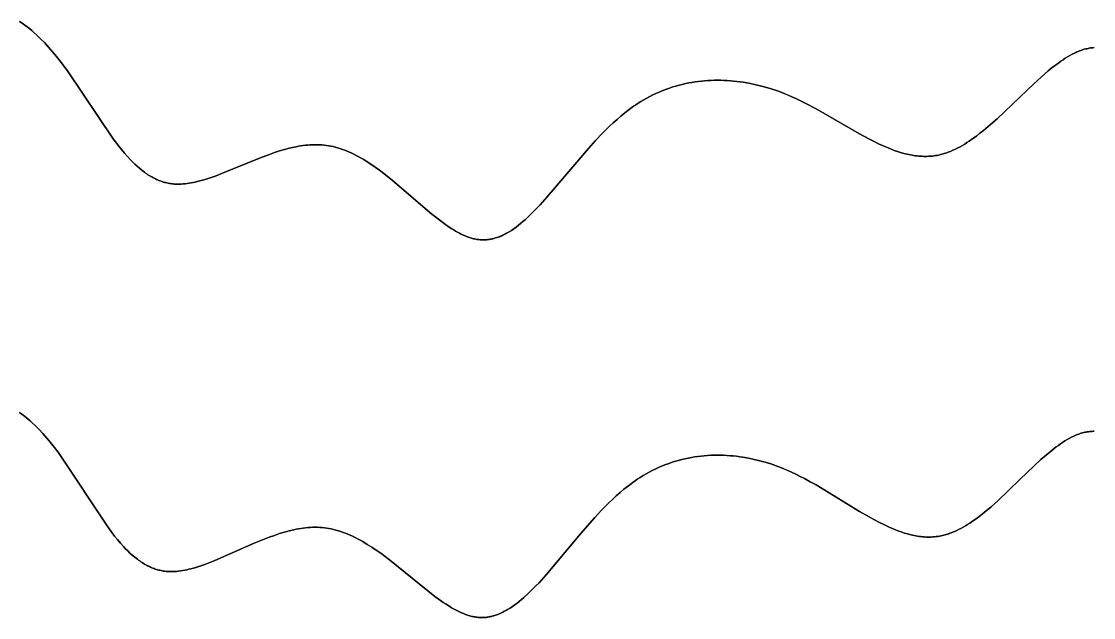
# Model space of a CAD drawing. Header units: feet. Extents: x 0 to 1.5, y 93.18 to 96.08.
# Drawn here: x 0.75 to 0.9375, y 94.1054 to 94.2096 of the extents above; entities that cross this region are included whole.
import ezdxf

# ---------------------------------------------------------------- set-up
doc = ezdxf.new("R2010")
doc.units = ezdxf.units.FT
doc.header["$MEASUREMENT"] = 0
doc.layers.add('Default', color=7, linetype='Continuous', true_color=0x000000)

msp = doc.modelspace()

# ---------------------------------------------------------------- linework, layer by layer
at = {"layer": 'Default'}
for points in [[(0.74967, 94.20964), (0.75012, 94.20933), (0.75057, 94.20901), (0.75101, 94.20867), (0.75145, 94.20833), (0.75179, 94.20805), (0.75212, 94.20776), (0.75277, 94.20717), (0.75341, 94.20656), (0.75403, 94.20593), (0.75475, 94.20516), (0.75545, 94.20435), (0.75613, 94.20353), (0.7568, 94.20269), (0.75808, 94.20098), (0.76607, 94.18913), (0.76703, 94.18786), (0.76752, 94.18724), (0.76803, 94.18663), (0.76855, 94.18603), (0.76908, 94.18546), (0.76945, 94.18508), (0.76983, 94.1847), (0.77023, 94.18433), (0.77063, 94.18398), (0.77107, 94.18362), (0.77129, 94.18345), (0.77151, 94.18328), (0.77172, 94.18313), (0.77192, 94.18299), (0.77213, 94.18285), (0.77234, 94.18271), (0.77256, 94.18258), (0.77278, 94.18246), (0.773, 94.18233), (0.77322, 94.18222), (0.77342, 94.18212), (0.77361, 94.18203), (0.77381, 94.18194), (0.77401, 94.18186), (0.77421, 94.18178), (0.77441, 94.18171), (0.77462, 94.18164), (0.77482, 94.18157), (0.77503, 94.18151), (0.77523, 94.18146), (0.77544, 94.18141), (0.77565, 94.18136), (0.77587, 94.18132), (0.77608, 94.18129), (0.77629, 94.18126), (0.77651, 94.18124), (0.77669, 94.18122), (0.77687, 94.18121), (0.77705, 94.1812), (0.77722, 94.1812), (0.7774, 94.18119), (0.77758, 94.18119), (0.77794, 94.18121), (0.7783, 94.18123), (0.77865, 94.18126), (0.77901, 94.1813), (0.77936, 94.18136), (0.77971, 94.18142), (0.78006, 94.18148), (0.78041, 94.18156), (0.78076, 94.18164), (0.78145, 94.18182), (0.78213, 94.18202), (0.7832, 94.18237), (0.78403, 94.18266), (0.78488, 94.18298), (0.79166, 94.18575), (0.79339, 94.1864), (0.79425, 94.1867), (0.79513, 94.18699), (0.796, 94.18725), (0.79688, 94.18748), (0.79767, 94.18766), (0.79807, 94.18774), (0.79847, 94.18782), (0.79888, 94.18788), (0.79928, 94.18794), (0.79969, 94.18799), (0.80009, 94.18803), (0.8005, 94.18806), (0.80091, 94.18808), (0.80132, 94.18809), (0.80172, 94.18809), (0.80213, 94.18808), (0.80254, 94.18806), (0.80295, 94.18802), (0.80336, 94.18797), (0.80374, 94.18791), (0.80412, 94.18784), (0.8045, 94.18776), (0.80487, 94.18767), (0.80529, 94.18755), (0.80571, 94.18742), (0.80613, 94.18728), (0.80654, 94.18713), (0.80695, 94.18696), (0.80736, 94.18679), (0.80776, 94.1866), (0.80816, 94.18641), (0.80855, 94.18621), (0.80899, 94.18598), (0.80943, 94.18573), (0.80986, 94.18548), (0.81029, 94.18521), (0.81108, 94.18471), (0.81186, 94.18417), (0.81264, 94.18361), (0.8134, 94.18304), (0.81489, 94.18185), (0.8218, 94.17596), (0.82273, 94.17522), (0.82368, 94.17449), (0.82416, 94.17415), (0.82464, 94.17381), (0.82527, 94.1734), (0.8256, 94.1732), (0.82593, 94.173), (0.82626, 94.17281), (0.8266, 94.17263), (0.82693, 94.17246), (0.82728, 94.1723), (0.82762, 94.17214), (0.82798, 94.172), (0.82816, 94.17194), (0.82834, 94.17187), (0.82852, 94.17181), (0.8287, 94.17176), (0.82889, 94.17171), (0.82907, 94.17166), (0.82926, 94.17162), (0.82944, 94.17158), (0.82963, 94.17154), (0.82982, 94.17151), (0.83001, 94.17149), (0.8302, 94.17147), (0.83043, 94.17145), (0.83059, 94.17145), (0.83075, 94.17145), (0.8309, 94.17145), (0.83106, 94.17145), (0.83122, 94.17146), (0.83137, 94.17147), (0.83153, 94.17149), (0.83168, 94.17151), (0.83184, 94.17153), (0.83199, 94.17155), (0.83215, 94.17158), (0.8323, 94.17162), (0.83245, 94.17165), (0.83261, 94.17169), (0.83276, 94.17173), (0.83291, 94.17178), (0.83316, 94.17186), (0.83337, 94.17193), (0.83358, 94.17201), (0.83379, 94.1721), (0.83399, 94.17218), (0.83421, 94.17228), (0.83442, 94.17239), (0.83464, 94.1725), (0.83485, 94.17261), (0.83506, 94.17273), (0.83527, 94.17286), (0.83569, 94.17312), (0.8361, 94.1734), (0.83651, 94.17369), (0.83691, 94.174), (0.8373, 94.17431), (0.83769, 94.17464), (0.83807, 94.17497), (0.8388, 94.17564), (0.8395, 94.17633), (0.84016, 94.17701), (0.84071, 94.17759), (0.84194, 94.17895), (0.84916, 94.18744), (0.8504, 94.18881), (0.85161, 94.19008), (0.85286, 94.19133), (0.85351, 94.19193), (0.85416, 94.19252), (0.85483, 94.1931), (0.85551, 94.19365), (0.85627, 94.19424), (0.85705, 94.1948), (0.85744, 94.19507), (0.85783, 94.19533), (0.85834, 94.19564), (0.85885, 94.19595), (0.85937, 94.19624), (0.85989, 94.19652), (0.86042, 94.19679), (0.86096, 94.19704), (0.86151, 94.19729), (0.86206, 94.19752), (0.86282, 94.19781), (0.86336, 94.198), (0.86391, 94.19818), (0.86446, 94.19834), (0.86501, 94.1985), (0.86557, 94.19864), (0.86613, 94.19877), (0.86669, 94.19888), (0.86726, 94.19898), (0.86781, 94.19907), (0.86837, 94.19915), (0.86892, 94.19921), (0.86948, 94.19927), (0.87004, 94.19931), (0.8706, 94.19934), (0.87116, 94.19935), (0.87172, 94.19936), (0.87229, 94.19935), (0.87285, 94.19934), (0.87342, 94.19931), (0.87398, 94.19927), (0.87455, 94.19922), (0.87511, 94.19916), (0.87568, 94.19909), (0.87625, 94.19901), (0.87723, 94.19884), (0.8782, 94.19864), (0.87917, 94.19841), (0.88013, 94.19815), (0.88109, 94.19786), (0.88203, 94.19754), (0.88297, 94.1972), (0.88395, 94.19681), (0.88471, 94.19648), (0.88546, 94.19614), (0.88695, 94.19542), (0.88898, 94.19435), (0.89655, 94.19), (0.8982, 94.18911), (0.89904, 94.18868), (0.89988, 94.18827), (0.90073, 94.18788), (0.90157, 94.18752), (0.90211, 94.18731), (0.90265, 94.1871), (0.90321, 94.18691), (0.90376, 94.18674), (0.90432, 94.18658), (0.90489, 94.18643), (0.90518, 94.18637), (0.90546, 94.18631), (0.90575, 94.18626), (0.90603, 94.18621), (0.90633, 94.18617), (0.90662, 94.18613), (0.90692, 94.1861), (0.90721, 94.18607), (0.90751, 94.18606), (0.9078, 94.18605), (0.9081, 94.18604), (0.90839, 94.18605), (0.90869, 94.18606), (0.90898, 94.18608), (0.90927, 94.1861), (0.90957, 94.18614), (0.90986, 94.18618), (0.91015, 94.18623), (0.91044, 94.18629), (0.91074, 94.18636), (0.91096, 94.18641), (0.91118, 94.18647), (0.9114, 94.18654), (0.91162, 94.18661), (0.91184, 94.18669), (0.91206, 94.18676), (0.91248, 94.18693), (0.91291, 94.18711), (0.91333, 94.18731), (0.91375, 94.18752), (0.91416, 94.18774), (0.91456, 94.18797), (0.91496, 94.18821), (0.91535, 94.18845), (0.91574, 94.18871), (0.91638, 94.18915), (0.91701, 94.18961), (0.91764, 94.19009), (0.91826, 94.19058), (0.91947, 94.1916), (0.92063, 94.19264), (0.92454, 94.19635), (0.92461, 94.19642), (0.92705, 94.19874), (0.92831, 94.19989), (0.92957, 94.20098), (0.93028, 94.20157), (0.93102, 94.20214), (0.9314, 94.20242), (0.93178, 94.20269), (0.93216, 94.20295), (0.93255, 94.2032), (0.93294, 94.20344), (0.93335, 94.20367), (0.93376, 94.2039), (0.93418, 94.20411), (0.93439, 94.20421), (0.9346, 94.2043), (0.93482, 94.20439), (0.93503, 94.20448), (0.93525, 94.20456), (0.93547, 94.20464), (0.93569, 94.20471), (0.93591, 94.20478), (0.93612, 94.20483), (0.93632, 94.20488), (0.93653, 94.20493), (0.93674, 94.20496), (0.93695, 94.205), (0.93716, 94.20502), (0.93737, 94.20505), (0.93758, 94.20506)], [(0.93758, 94.20506), (0.93737, 94.20505), (0.93716, 94.20502), (0.93695, 94.205), (0.93674, 94.20496), (0.93653, 94.20493), (0.93632, 94.20488), (0.93612, 94.20483), (0.93591, 94.20478), (0.93569, 94.20471), (0.93547, 94.20464), (0.93525, 94.20456), (0.93503, 94.20448), (0.93482, 94.20439), (0.9346, 94.2043), (0.93439, 94.20421), (0.93418, 94.20411), (0.93376, 94.2039), (0.93335, 94.20367), (0.93294, 94.20344), (0.93255, 94.2032), (0.93216, 94.20295), (0.93178, 94.20269), (0.9314, 94.20242), (0.93102, 94.20214), (0.93028, 94.20157), (0.92957, 94.20098), (0.92831, 94.19989), (0.92705, 94.19874), (0.92461, 94.19642), (0.92454, 94.19635), (0.92063, 94.19264), (0.91947, 94.1916), (0.91826, 94.19058), (0.91764, 94.19009), (0.91701, 94.18961), (0.91638, 94.18915), (0.91574, 94.18871), (0.91535, 94.18845), (0.91496, 94.18821), (0.91456, 94.18797), (0.91416, 94.18774), (0.91375, 94.18752), (0.91333, 94.18731), (0.91291, 94.18711), (0.91248, 94.18693), (0.91206, 94.18676), (0.91184, 94.18669), (0.91162, 94.18661), (0.9114, 94.18654), (0.91118, 94.18647), (0.91096, 94.18641), (0.91074, 94.18636), (0.91044, 94.18629), (0.91015, 94.18623), (0.90986, 94.18618), (0.90957, 94.18614), (0.90927, 94.1861), (0.90898, 94.18608), (0.90869, 94.18606), (0.90839, 94.18605), (0.9081, 94.18604), (0.9078, 94.18605), (0.90751, 94.18606), (0.90721, 94.18607), (0.90692, 94.1861), (0.90662, 94.18613), (0.90633, 94.18617), (0.90603, 94.18621), (0.90575, 94.18626), (0.90546, 94.18631), (0.90518, 94.18637), (0.90489, 94.18643), (0.90432, 94.18658), (0.90376, 94.18674), (0.90321, 94.18691), (0.90265, 94.1871), (0.90211, 94.18731), (0.90157, 94.18752), (0.90073, 94.18788), (0.89988, 94.18827), (0.89904, 94.18868), (0.8982, 94.18911), (0.89655, 94.19), (0.88898, 94.19435), (0.88695, 94.19542), (0.88546, 94.19614), (0.88471, 94.19648), (0.88389, 94.19683), (0.88297, 94.1972), (0.88203, 94.19754), (0.88109, 94.19786), (0.88013, 94.19815), (0.87917, 94.19841), (0.8782, 94.19864), (0.87723, 94.19884), (0.87625, 94.19901), (0.87568, 94.19909), (0.87511, 94.19916), (0.87455, 94.19922), (0.87398, 94.19927), (0.87342, 94.19931), (0.87285, 94.19934), (0.87229, 94.19935), (0.87172, 94.19936), (0.87116, 94.19935), (0.8706, 94.19934), (0.87004, 94.19931), (0.86948, 94.19927), (0.86892, 94.19921), (0.86837, 94.19915), (0.86781, 94.19907), (0.86726, 94.19898), (0.86669, 94.19888), (0.86613, 94.19877), (0.86557, 94.19864), (0.86501, 94.1985), (0.86446, 94.19834), (0.86391, 94.19818), (0.86336, 94.198), (0.86282, 94.19781), (0.86206, 94.19752), (0.86151, 94.19729), (0.86096, 94.19704), (0.86042, 94.19679), (0.85989, 94.19652), (0.85937, 94.19624), (0.85885, 94.19595), (0.85834, 94.19564), (0.85783, 94.19533), (0.85744, 94.19507), (0.85705, 94.1948), (0.85627, 94.19424), (0.85551, 94.19365), (0.85483, 94.1931), (0.85416, 94.19252), (0.85351, 94.19193), (0.85286, 94.19133), (0.85161, 94.19008), (0.8504, 94.18881), (0.84916, 94.18744), (0.84194, 94.17895), (0.84071, 94.17759), (0.84016, 94.17701), (0.8395, 94.17633), (0.8388, 94.17564), (0.83807, 94.17497), (0.83769, 94.17464), (0.8373, 94.17431), (0.83691, 94.174), (0.83651, 94.17369), (0.8361, 94.1734), (0.83569, 94.17312), (0.83527, 94.17286), (0.83506, 94.17273), (0.83485, 94.17261), (0.83464, 94.1725), (0.83442, 94.17239), (0.83421, 94.17228), (0.83399, 94.17218), (0.83379, 94.1721), (0.83358, 94.17201), (0.83337, 94.17193), (0.83316, 94.17186), (0.83291, 94.17178), (0.83276, 94.17173), (0.83261, 94.17169), (0.83245, 94.17165), (0.8323, 94.17162), (0.83215, 94.17158), (0.83199, 94.17155), (0.83184, 94.17153), (0.83168, 94.17151), (0.83153, 94.17149), (0.83137, 94.17147), (0.83122, 94.17146), (0.83106, 94.17145), (0.8309, 94.17145), (0.83075, 94.17145), (0.83059, 94.17145), (0.83043, 94.17145), (0.8302, 94.17147), (0.83001, 94.17149), (0.82982, 94.17151), (0.82963, 94.17154), (0.82944, 94.17158), (0.82926, 94.17162), (0.82907, 94.17166), (0.82889, 94.17171), (0.8287, 94.17176), (0.82852, 94.17181), (0.82834, 94.17187), (0.82816, 94.17194), (0.82798, 94.172), (0.82762, 94.17214), (0.82728, 94.1723), (0.82693, 94.17246), (0.8266, 94.17263), (0.82626, 94.17281), (0.82593, 94.173), (0.8256, 94.1732), (0.82527, 94.1734), (0.82464, 94.17381), (0.82416, 94.17415), (0.82368, 94.17449), (0.82273, 94.17522), (0.8218, 94.17596), (0.81489, 94.18185), (0.8134, 94.18304), (0.81264, 94.18361), (0.81186, 94.18417), (0.81108, 94.18471), (0.81029, 94.18521), (0.80986, 94.18548), (0.80943, 94.18573), (0.80899, 94.18598), (0.80855, 94.18621), (0.80816, 94.18641), (0.80776, 94.1866), (0.80736, 94.18679), (0.80695, 94.18696), (0.80654, 94.18713), (0.80613, 94.18728), (0.80571, 94.18742), (0.80529, 94.18755), (0.80487, 94.18767), (0.8045, 94.18776), (0.80412, 94.18784), (0.80374, 94.18791), (0.80336, 94.18797), (0.80295, 94.18802), (0.80254, 94.18806), (0.80213, 94.18808), (0.80172, 94.18809), (0.80132, 94.18809), (0.80091, 94.18808), (0.8005, 94.18806), (0.80009, 94.18803), (0.79969, 94.18799), (0.79928, 94.18794), (0.79888, 94.18788), (0.79847, 94.18782), (0.79807, 94.18774), (0.79767, 94.18766), (0.79688, 94.18748), (0.796, 94.18725), (0.79513, 94.18699), (0.79425, 94.1867), (0.79339, 94.1864), (0.79166, 94.18575), (0.78488, 94.18298), (0.78403, 94.18266), (0.7832, 94.18237), (0.78213, 94.18202), (0.78145, 94.18182), (0.78076, 94.18164), (0.78041, 94.18156), (0.78006, 94.18148), (0.77971, 94.18142), (0.77936, 94.18136), (0.77901, 94.1813), (0.77865, 94.18126), (0.7783, 94.18123), (0.77794, 94.18121), (0.77758, 94.18119), (0.7774, 94.18119), (0.77722, 94.1812), (0.77705, 94.1812), (0.77687, 94.18121), (0.77669, 94.18122), (0.77651, 94.18124), (0.77629, 94.18126), (0.77608, 94.18129), (0.77587, 94.18132), (0.77565, 94.18136), (0.77544, 94.18141), (0.77523, 94.18146), (0.77503, 94.18151), (0.77482, 94.18157), (0.77462, 94.18164), (0.77441, 94.18171), (0.77421, 94.18178), (0.77401, 94.18186), (0.77381, 94.18194), (0.77361, 94.18203), (0.77342, 94.18212), (0.77322, 94.18222), (0.773, 94.18233), (0.77278, 94.18246), (0.77256, 94.18258), (0.77234, 94.18271), (0.77213, 94.18285), (0.77192, 94.18299), (0.77172, 94.18313), (0.77151, 94.18328), (0.77129, 94.18345), (0.77107, 94.18362), (0.77063, 94.18398), (0.77023, 94.18433), (0.76983, 94.1847), (0.76945, 94.18508), (0.76908, 94.18546), (0.76855, 94.18603), (0.76803, 94.18663), (0.76752, 94.18724), (0.76703, 94.18786), (0.76607, 94.18913), (0.75808, 94.20098), (0.7568, 94.20269), (0.75613, 94.20353), (0.75545, 94.20435), (0.75475, 94.20516), (0.75403, 94.20593), (0.75341, 94.20656), (0.75277, 94.20717), (0.75212, 94.20776), (0.75179, 94.20805), (0.75145, 94.20833), (0.75101, 94.20867), (0.75057, 94.20901), (0.75012, 94.20933), (0.74967, 94.20964)], [(0.74966, 94.14128), (0.75009, 94.14097), (0.75052, 94.14064), (0.75085, 94.14037), (0.75118, 94.1401), (0.7515, 94.13982), (0.75182, 94.13953), (0.75244, 94.13895), (0.75305, 94.13834), (0.75375, 94.13759), (0.75444, 94.1368), (0.75511, 94.136), (0.75577, 94.13518), (0.7564, 94.13434), (0.75702, 94.13349), (0.76485, 94.12162), (0.7658, 94.12032), (0.76629, 94.11968), (0.7668, 94.11905), (0.76731, 94.11844), (0.76783, 94.11786), (0.76821, 94.11746), (0.76859, 94.11707), (0.76898, 94.11669), (0.76939, 94.11633), (0.7696, 94.11614), (0.76982, 94.11596), (0.77004, 94.11578), (0.77027, 94.11561), (0.77047, 94.11545), (0.77068, 94.11531), (0.77089, 94.11516), (0.7711, 94.11502), (0.77132, 94.11489), (0.77154, 94.11476), (0.77176, 94.11463), (0.77199, 94.11451), (0.77218, 94.11441), (0.77238, 94.11432), (0.77258, 94.11423), (0.77278, 94.11414), (0.77298, 94.11406), (0.77319, 94.11398), (0.77339, 94.11391), (0.7736, 94.11385), (0.7738, 94.11378), (0.77401, 94.11373), (0.77423, 94.11368), (0.77444, 94.11363), (0.77465, 94.11359), (0.77487, 94.11356), (0.77509, 94.11353), (0.7753, 94.1135), (0.77549, 94.11349), (0.77567, 94.11348), (0.77585, 94.11347), (0.77603, 94.11346), (0.77621, 94.11346), (0.77639, 94.11346), (0.77675, 94.11348), (0.77712, 94.1135), (0.77748, 94.11354), (0.77784, 94.11359), (0.7782, 94.11364), (0.77855, 94.11371), (0.77891, 94.11378), (0.77926, 94.11386), (0.77961, 94.11395), (0.78031, 94.11414), (0.781, 94.11435), (0.78155, 94.11453), (0.78208, 94.11472), (0.78294, 94.11504), (0.7838, 94.11539), (0.79071, 94.11841), (0.79246, 94.11913), (0.79335, 94.11947), (0.79424, 94.11979), (0.79513, 94.12009), (0.79602, 94.12036), (0.79682, 94.12058), (0.79763, 94.12077), (0.79804, 94.12086), (0.79845, 94.12093), (0.79887, 94.121), (0.79928, 94.12106), (0.7997, 94.12111), (0.80011, 94.12115), (0.80053, 94.12118), (0.80095, 94.1212), (0.80137, 94.12121), (0.80178, 94.1212), (0.8022, 94.12119), (0.80262, 94.12116), (0.80301, 94.12111), (0.80339, 94.12106), (0.80378, 94.121), (0.80416, 94.12092), (0.80458, 94.12082), (0.80501, 94.12071), (0.80544, 94.12059), (0.80586, 94.12046), (0.80628, 94.12031), (0.80669, 94.12015), (0.8071, 94.11999), (0.80751, 94.11981), (0.80791, 94.11963), (0.80836, 94.11941), (0.8088, 94.11918), (0.80924, 94.11895), (0.80968, 94.1187), (0.81048, 94.11822), (0.81128, 94.11772), (0.81206, 94.11719), (0.81284, 94.11665), (0.81436, 94.11551), (0.82232, 94.10911), (0.82329, 94.10841), (0.82377, 94.10807), (0.82426, 94.10775), (0.82491, 94.10734), (0.82524, 94.10714), (0.82557, 94.10695), (0.82591, 94.10676), (0.82625, 94.10659), (0.8266, 94.10642), (0.82694, 94.10626), (0.8273, 94.10611), (0.82766, 94.10597), (0.82784, 94.1059), (0.82802, 94.10584), (0.8282, 94.10579), (0.82839, 94.10573), (0.82857, 94.10568), (0.82876, 94.10563), (0.82895, 94.10559), (0.82914, 94.10555), (0.82933, 94.10552), (0.82952, 94.10549), (0.82971, 94.10547), (0.8299, 94.10545), (0.83013, 94.10543), (0.83029, 94.10543), (0.83045, 94.10542), (0.83061, 94.10542), (0.83077, 94.10543), (0.83093, 94.10544), (0.83109, 94.10545), (0.83125, 94.10546), (0.8314, 94.10548), (0.83156, 94.1055), (0.83172, 94.10553), (0.83187, 94.10556), (0.83203, 94.10559), (0.83218, 94.10562), (0.83234, 94.10566), (0.83249, 94.1057), (0.83264, 94.10575), (0.8329, 94.10583), (0.83311, 94.1059), (0.83332, 94.10598), (0.83353, 94.10606), (0.83374, 94.10615), (0.83396, 94.10625), (0.83417, 94.10635), (0.83439, 94.10646), (0.8346, 94.10657), (0.83482, 94.10669), (0.83503, 94.10682), (0.83545, 94.10708), (0.83586, 94.10735), (0.83627, 94.10764), (0.83668, 94.10794), (0.83707, 94.10825), (0.83746, 94.10857), (0.83785, 94.1089), (0.83859, 94.10957), (0.83929, 94.11026), (0.83996, 94.11094), (0.84052, 94.11152), (0.84175, 94.11289), (0.8454, 94.1172), (0.84779, 94.12007), (0.85026, 94.12289), (0.85147, 94.12419), (0.85273, 94.12547), (0.85338, 94.12609), (0.85403, 94.1267), (0.8547, 94.12729), (0.85538, 94.12786), (0.85614, 94.12847), (0.85692, 94.12905), (0.85732, 94.12933), (0.85771, 94.1296), (0.85822, 94.12993), (0.85873, 94.13024), (0.85925, 94.13055), (0.85978, 94.13084), (0.86031, 94.13112), (0.86085, 94.13138), (0.8614, 94.13164), (0.86195, 94.13188), (0.86272, 94.13218), (0.86326, 94.13238), (0.86381, 94.13257), (0.86436, 94.13274), (0.86491, 94.1329), (0.86547, 94.13305), (0.86603, 94.13318), (0.8666, 94.1333), (0.86717, 94.13341), (0.86773, 94.13351), (0.86829, 94.13359), (0.86885, 94.13366), (0.86942, 94.13371), (0.86998, 94.13375), (0.87054, 94.13379), (0.87111, 94.13381), (0.87167, 94.13381), (0.87224, 94.13381), (0.8728, 94.13379), (0.87337, 94.13376), (0.87393, 94.13372), (0.8745, 94.13367), (0.87506, 94.13361), (0.87562, 94.13354), (0.87618, 94.13345), (0.87717, 94.13328), (0.87815, 94.13307), (0.87913, 94.13283), (0.88009, 94.13256), (0.88105, 94.13227), (0.88199, 94.13194), (0.88293, 94.13158), (0.88392, 94.13118), (0.88468, 94.13084), (0.88544, 94.13048), (0.88619, 94.13011), (0.88693, 94.12973), (0.88796, 94.12917), (0.88898, 94.1286), (0.89659, 94.12398), (0.89826, 94.12301), (0.8991, 94.12255), (0.89995, 94.1221), (0.9008, 94.12167), (0.90164, 94.12127), (0.90218, 94.12103), (0.90273, 94.12081), (0.90328, 94.12059), (0.90385, 94.12039), (0.90441, 94.1202), (0.90498, 94.12003), (0.90556, 94.11989), (0.90584, 94.11982), (0.90613, 94.11976), (0.90643, 94.1197), (0.90672, 94.11965), (0.90702, 94.11961), (0.90731, 94.11957), (0.90761, 94.11954), (0.9079, 94.11952), (0.9082, 94.1195), (0.90849, 94.1195), (0.90879, 94.11949), (0.90908, 94.1195), (0.90938, 94.11952), (0.90967, 94.11954), (0.90997, 94.11957), (0.91026, 94.11961), (0.91056, 94.11966), (0.91086, 94.11972), (0.91108, 94.11977), (0.9113, 94.11982), (0.91152, 94.11988), (0.91174, 94.11994), (0.91196, 94.12001), (0.91218, 94.12008), (0.91239, 94.12016), (0.91261, 94.12024), (0.91303, 94.12041), (0.91345, 94.12059), (0.91387, 94.12079), (0.91428, 94.121), (0.91469, 94.12122), (0.91508, 94.12145), (0.91548, 94.12169), (0.91586, 94.12194), (0.9165, 94.12237), (0.91713, 94.12282), (0.91776, 94.1233), (0.91837, 94.12379), (0.91958, 94.1248), (0.92073, 94.12583), (0.9246, 94.12953), (0.92466, 94.1296), (0.92706, 94.13191), (0.9283, 94.13305), (0.92955, 94.13413), (0.93025, 94.13471), (0.93097, 94.13526), (0.93134, 94.13553), (0.93172, 94.1358), (0.93209, 94.13605), (0.93247, 94.13629), (0.93286, 94.13653), (0.93326, 94.13675), (0.93366, 94.13696), (0.93387, 94.13706), (0.93407, 94.13716), (0.93428, 94.13726), (0.93449, 94.13734), (0.93471, 94.13743), (0.93492, 94.13751), (0.93514, 94.13758), (0.93535, 94.13765), (0.93557, 94.13771), (0.93579, 94.13777), (0.93599, 94.13782), (0.9362, 94.13786), (0.9364, 94.13789), (0.93661, 94.13792), (0.93681, 94.13795), (0.93702, 94.13796), (0.93723, 94.13797), (0.93744, 94.13798), (0.93762, 94.13798)], [(0.93762, 94.13798), (0.93744, 94.13798), (0.93723, 94.13797), (0.93702, 94.13796), (0.93681, 94.13795), (0.93661, 94.13792), (0.9364, 94.13789), (0.9362, 94.13786), (0.93599, 94.13782), (0.93579, 94.13777), (0.93557, 94.13771), (0.93535, 94.13765), (0.93514, 94.13758), (0.93492, 94.13751), (0.93471, 94.13743), (0.93449, 94.13734), (0.93428, 94.13726), (0.93407, 94.13716), (0.93387, 94.13706), (0.93366, 94.13696), (0.93326, 94.13675), (0.93286, 94.13653), (0.93247, 94.13629), (0.93209, 94.13605), (0.93172, 94.1358), (0.93134, 94.13553), (0.93097, 94.13526), (0.93025, 94.13471), (0.92955, 94.13413), (0.9283, 94.13305), (0.92706, 94.13191), (0.92466, 94.1296), (0.9246, 94.12953), (0.92073, 94.12583), (0.91958, 94.1248), (0.91837, 94.12379), (0.91776, 94.1233), (0.91713, 94.12282), (0.9165, 94.12237), (0.91586, 94.12194), (0.91548, 94.12169), (0.91508, 94.12145), (0.91469, 94.12122), (0.91428, 94.121), (0.91387, 94.12079), (0.91345, 94.12059), (0.91303, 94.12041), (0.91261, 94.12024), (0.91239, 94.12016), (0.91218, 94.12008), (0.91196, 94.12001), (0.91174, 94.11994), (0.91152, 94.11988), (0.9113, 94.11982), (0.91108, 94.11977), (0.91086, 94.11972), (0.91056, 94.11966), (0.91026, 94.11961), (0.90997, 94.11957), (0.90967, 94.11954), (0.90938, 94.11952), (0.90908, 94.1195), (0.90879, 94.11949), (0.90849, 94.1195), (0.9082, 94.1195), (0.9079, 94.11952), (0.90761, 94.11954), (0.90731, 94.11957), (0.90702, 94.11961), (0.90672, 94.11965), (0.90643, 94.1197), (0.90613, 94.11976), (0.90584, 94.11982), (0.90556, 94.11989), (0.90498, 94.12003), (0.90441, 94.1202), (0.90385, 94.12039), (0.90328, 94.12059), (0.90273, 94.12081), (0.90218, 94.12103), (0.90164, 94.12127), (0.9008, 94.12167), (0.89995, 94.1221), (0.8991, 94.12255), (0.89826, 94.12301), (0.89659, 94.12398), (0.88898, 94.1286), (0.88796, 94.12917), (0.88693, 94.12973), (0.88619, 94.13011), (0.88544, 94.13048), (0.88468, 94.13084), (0.88386, 94.1312), (0.88293, 94.13158), (0.88199, 94.13194), (0.88105, 94.13227), (0.88009, 94.13256), (0.87913, 94.13283), (0.87815, 94.13307), (0.87717, 94.13328), (0.87618, 94.13345), (0.87562, 94.13354), (0.87506, 94.13361), (0.8745, 94.13367), (0.87393, 94.13372), (0.87337, 94.13376), (0.8728, 94.13379), (0.87224, 94.13381), (0.87167, 94.13381), (0.87111, 94.13381), (0.87054, 94.13379), (0.86998, 94.13375), (0.86942, 94.13371), (0.86885, 94.13366), (0.86829, 94.13359), (0.86773, 94.13351), (0.86717, 94.13341), (0.8666, 94.1333), (0.86603, 94.13318), (0.86547, 94.13305), (0.86491, 94.1329), (0.86436, 94.13274), (0.86381, 94.13257), (0.86326, 94.13238), (0.86272, 94.13218), (0.86195, 94.13188), (0.8614, 94.13164), (0.86085, 94.13138), (0.86031, 94.13112), (0.85978, 94.13084), (0.85925, 94.13055), (0.85873, 94.13024), (0.85822, 94.12993), (0.85771, 94.1296), (0.85732, 94.12933), (0.85692, 94.12905), (0.85614, 94.12847), (0.85538, 94.12786), (0.8547, 94.12729), (0.85403, 94.1267), (0.85338, 94.12609), (0.85273, 94.12547), (0.85147, 94.12419), (0.85026, 94.12289), (0.84779, 94.12007), (0.8454, 94.1172), (0.843, 94.11432), (0.84175, 94.11289), (0.84052, 94.11152), (0.83996, 94.11094), (0.83929, 94.11026), (0.83859, 94.10957), (0.83785, 94.1089), (0.83746, 94.10857), (0.83707, 94.10825), (0.83668, 94.10794), (0.83627, 94.10764), (0.83586, 94.10735), (0.83545, 94.10708), (0.83503, 94.10682), (0.83482, 94.10669), (0.8346, 94.10657), (0.83439, 94.10646), (0.83417, 94.10635), (0.83396, 94.10625), (0.83374, 94.10615), (0.83353, 94.10606), (0.83332, 94.10598), (0.83311, 94.1059), (0.8329, 94.10583), (0.83264, 94.10575), (0.83249, 94.1057), (0.83234, 94.10566), (0.83218, 94.10562), (0.83203, 94.10559), (0.83187, 94.10556), (0.83172, 94.10553), (0.83156, 94.1055), (0.8314, 94.10548), (0.83125, 94.10546), (0.83109, 94.10545), (0.83093, 94.10544), (0.83077, 94.10543), (0.83061, 94.10542), (0.83045, 94.10542), (0.83029, 94.10543), (0.83013, 94.10543), (0.8299, 94.10545), (0.82971, 94.10547), (0.82952, 94.10549), (0.82933, 94.10552), (0.82914, 94.10555), (0.82895, 94.10559), (0.82876, 94.10563), (0.82857, 94.10568), (0.82839, 94.10573), (0.8282, 94.10579), (0.82802, 94.10584), (0.82784, 94.1059), (0.82766, 94.10597), (0.8273, 94.10611), (0.82694, 94.10626), (0.8266, 94.10642), (0.82625, 94.10659), (0.82591, 94.10676), (0.82557, 94.10695), (0.82524, 94.10714), (0.82491, 94.10734), (0.82426, 94.10775), (0.82377, 94.10807), (0.82329, 94.10841), (0.82232, 94.10911), (0.81436, 94.11551), (0.81284, 94.11665), (0.81206, 94.11719), (0.81128, 94.11772), (0.81048, 94.11822), (0.80968, 94.1187), (0.80924, 94.11895), (0.8088, 94.11918), (0.80836, 94.11941), (0.80791, 94.11963), (0.80751, 94.11981), (0.8071, 94.11999), (0.80669, 94.12015), (0.80628, 94.12031), (0.80586, 94.12046), (0.80544, 94.12059), (0.80501, 94.12071), (0.80458, 94.12082), (0.80416, 94.12092), (0.80378, 94.121), (0.80339, 94.12106), (0.80301, 94.12111), (0.80262, 94.12116), (0.8022, 94.12119), (0.80178, 94.1212), (0.80137, 94.12121), (0.80095, 94.1212), (0.80053, 94.12118), (0.80011, 94.12115), (0.7997, 94.12111), (0.79928, 94.12106), (0.79887, 94.121), (0.79845, 94.12093), (0.79804, 94.12086), (0.79763, 94.12077), (0.79682, 94.12058), (0.79602, 94.12036), (0.79513, 94.12009), (0.79424, 94.11979), (0.79335, 94.11947), (0.79246, 94.11913), (0.79071, 94.11841), (0.7838, 94.11539), (0.78294, 94.11504), (0.78208, 94.11472), (0.78155, 94.11453), (0.781, 94.11435), (0.78031, 94.11414), (0.77961, 94.11395), (0.77926, 94.11386), (0.77891, 94.11378), (0.77855, 94.11371), (0.7782, 94.11364), (0.77784, 94.11359), (0.77748, 94.11354), (0.77712, 94.1135), (0.77675, 94.11348), (0.77639, 94.11346), (0.77621, 94.11346), (0.77603, 94.11346), (0.77585, 94.11347), (0.77567, 94.11348), (0.77549, 94.11349), (0.7753, 94.1135), (0.77509, 94.11353), (0.77487, 94.11356), (0.77465, 94.11359), (0.77444, 94.11363), (0.77423, 94.11368), (0.77401, 94.11373), (0.7738, 94.11378), (0.7736, 94.11385), (0.77339, 94.11391), (0.77319, 94.11398), (0.77298, 94.11406), (0.77278, 94.11414), (0.77258, 94.11423), (0.77238, 94.11432), (0.77218, 94.11441), (0.77199, 94.11451), (0.77176, 94.11463), (0.77154, 94.11476), (0.77132, 94.11489), (0.7711, 94.11502), (0.77089, 94.11516), (0.77068, 94.11531), (0.77047, 94.11545), (0.77027, 94.11561), (0.77004, 94.11578), (0.76982, 94.11596), (0.7696, 94.11614), (0.76939, 94.11633), (0.76898, 94.11669), (0.76859, 94.11707), (0.76821, 94.11746), (0.76783, 94.11786), (0.76731, 94.11844), (0.7668, 94.11905), (0.76629, 94.11968), (0.7658, 94.12032), (0.76485, 94.12162), (0.75702, 94.13349), (0.7564, 94.13434), (0.75577, 94.13518), (0.75511, 94.136), (0.75444, 94.1368), (0.75375, 94.13759), (0.75305, 94.13834), (0.75244, 94.13895), (0.75182, 94.13953), (0.7515, 94.13982), (0.75118, 94.1401), (0.75085, 94.14037), (0.75052, 94.14064), (0.75009, 94.14097), (0.74966, 94.14128)]]:
    msp.add_lwpolyline(points, dxfattribs=at)

doc.saveas('drawing.dxf')
